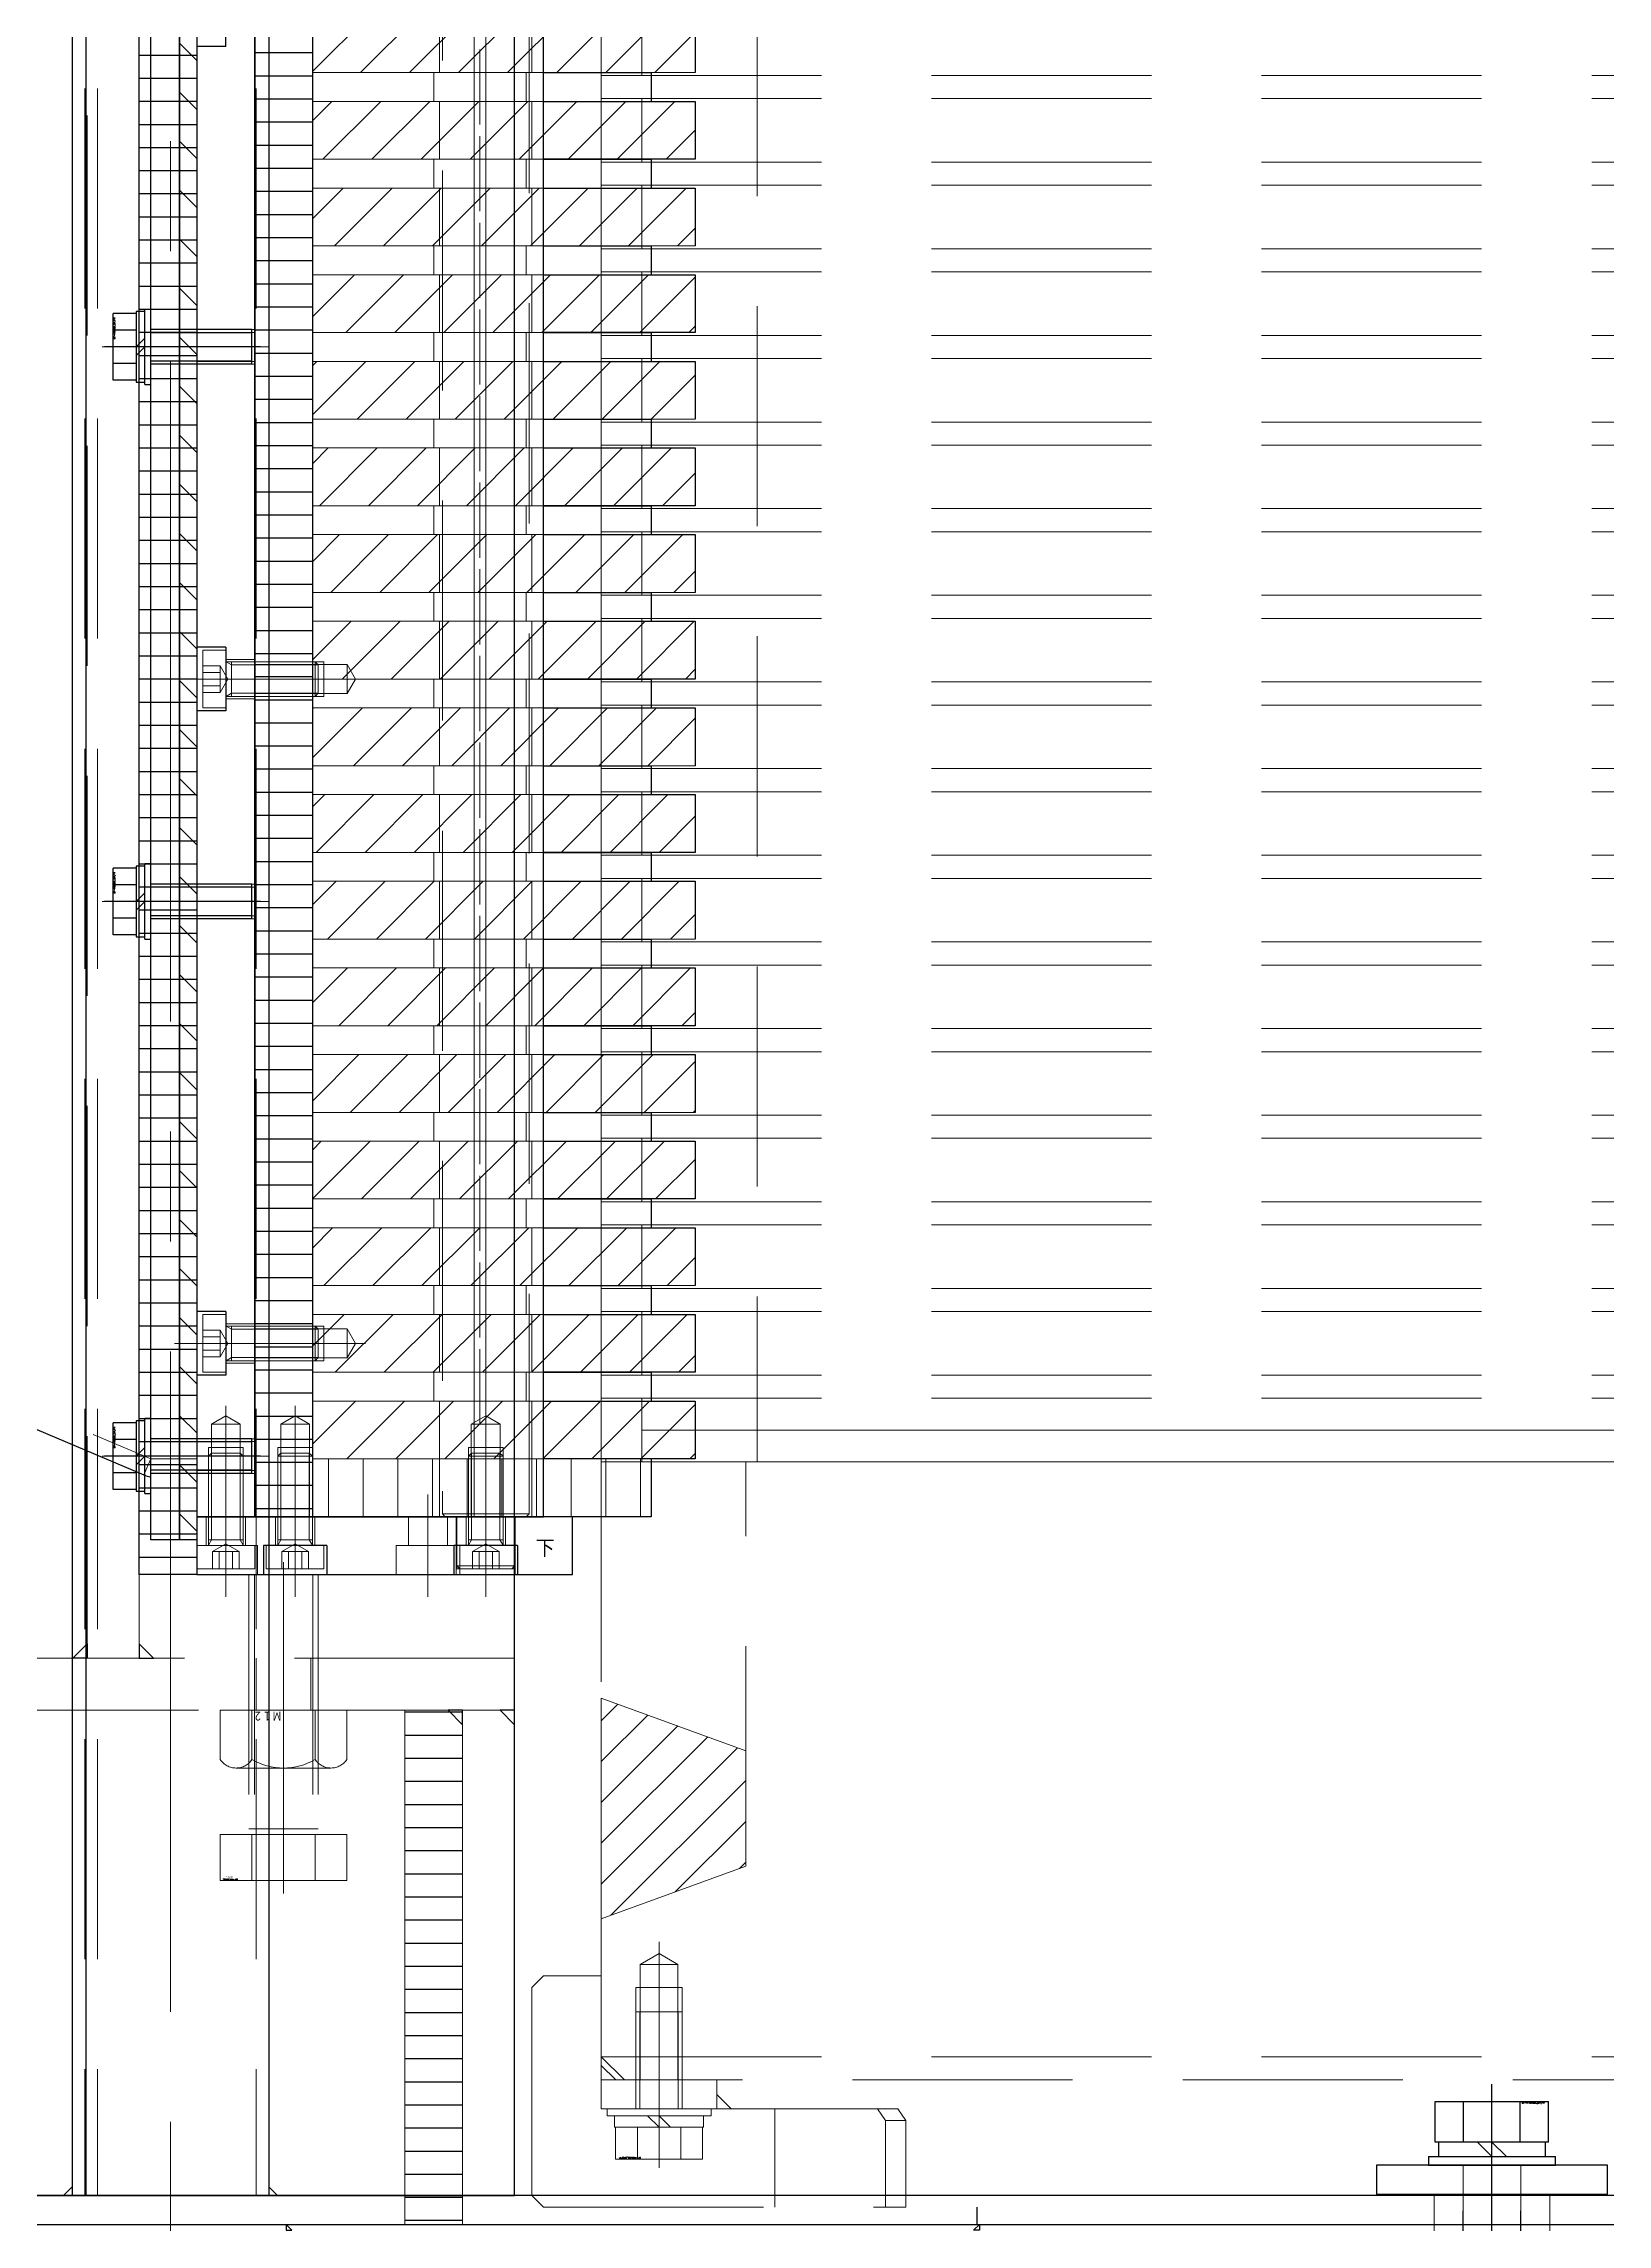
# Model space of a CAD drawing. Header units: millimetres. Extents: x -16130 to 36813, y -8099 to 27484.
# Drawn here: x 23671.3 to 23942, y 2415.2 to 2792.7 of the extents above; entities that cross this region are included whole.
import ezdxf

# ---------------------------------------------------------------- set-up
doc = ezdxf.new("R2010")
doc.units = ezdxf.units.MM
doc.header["$LTSCALE"] = 6
for name, pattern in [('CENTER2', [28.575, 19.05, -3.175, 3.175, -3.175]), ('HIDDEN', [9.525, 6.35, -3.175]), ('PHANTOM2', [31.75, 15.875, -3.175, 3.175, -3.175, 3.175, -3.175])]:
    doc.linetypes.add(name, pattern=pattern)
for name, color, linetype, lineweight in [('04_HIDDEN', 2, 'HIDDEN', 13), ('05_CENTER', 4, 'CENTER2', 13), ('06_PHANTOM', 2, 'PHANTOM2', 13), ('08_DIM', 3, 'Continuous', 13)]:
    doc.layers.add(name, color=color, linetype=linetype, lineweight=lineweight)
doc.layers.add('10_DRAFT', color=8, linetype='Continuous', lineweight=0, plot=False)
doc.styles.add('KANJI0', font='txt.shx', dxfattribs={"width": 0.9, "height": 30, "bigfont": 'bigfont'})
doc.styles.add('KSS_TXT', font='txt.shx', dxfattribs={"bigfont": 'extfont2.shx'})
doc.styles.add('KSS_TXT_L', font='txt.shx', dxfattribs={"height": 3, "bigfont": 'extfont2.shx'})

# ---------------------------------------------------------------- blocks, each defined once
blk = doc.blocks.new('A$C7C7467DF_1_1_1')
at = {"color": 0}
for p, q in [((-22, 21), (-20, 23)), ((-10, 23), (-20, 23)), ((-10, 5), (-10, 23)), ((-22, 21), (-22, -15)), ((10, 0), (10, 5)), ((10, 0), (41.33, 0)), ((41.33, 0), (42.75, -2)), ((42.75, -17), (42.75, -2)), ((-20, -17), (-22, -15)), ((-20, -17), (42.75, -17))]:
    blk.add_line(p, q, dxfattribs=at)
at = {"color": 3}
blk.add_line((20.07, 0), (20.07, -17), dxfattribs=at)
for points in [[(-10, 5), (-7.5, 5), (-10, 7.5), (-10, 7.5)], [(10, 0), (12.5, 0), (10, 2.5), (10, 2.5)]]:
    blk.add_lwpolyline(points, close=True, dxfattribs=at)
at = {"color": 0}
blk.add_lwpolyline([(-10, 5), (10, 5), (10, 0), (-10, 0)], close=True, dxfattribs=at)
at = {"layer": '04_HIDDEN'}
for p in [(37.8, 0), (39.21, -17), (42.75, -2)]:
    blk.add_line(p, (39.21, -2), dxfattribs=at)
at = {"layer": '05_CENTER'}
blk.add_line((0, -4.86), (0, 9.81), dxfattribs=at)
blk = doc.blocks.new('A$C435F0BD9_1_1_1_1')
at = {"color": 0}
for p, q in [((-7.51, 8.7), (7.51, 8.7)), ((-7.51, 3.2), (-7.51, 8.7)), ((-3.75, 3.2), (-3.75, 8.7)), ((3.75, 3.2), (3.75, 8.7)), ((7.51, 3.2), (7.51, 8.7)), ((-9, 1.2), (9, 1.2)), ((-9, 1.2), (-9, 0)), ((-7.7, 3.2), (-7.7, 1.2)), ((7.7, 3.2), (-7.7, 3.2)), ((0, 1.2), (-2, 3.2)), ((0, 3.2), (2, 1.2)), ((7.7, 1.2), (7.7, 3.2)), ((9, 0), (9, 1.2)), ((-9, 0), (9, 0))]:
    blk.add_line(p, q, dxfattribs=at)
at = {"color": 0, "linetype": 'CENTER2'}
blk.add_line((0, -18.3), (0, 10.2), dxfattribs=at)
at = {"color": 0, "linetype": 'HIDDEN'}
for p, q in [((-4, -16.8), (-4, 0)), ((-3.32, -16.8), (-3.32, 0)), ((3.32, -16.8), (3.32, 0)), ((4, -16.8), (4, 0)), ((-4, -16.8), (4, -16.8))]:
    blk.add_line(p, q, dxfattribs=at)
at = {"layer": '10_DRAFT', "style": 'KSS_TXT_L'}
blk.add_text('BT-M8x20L,SW,PW', height=0.3, dxfattribs=at).set_placement((3.15, 8.36))
blk = doc.blocks.new('A$C1FF45962_1_1_1')
blk.add_blockref('A$C7C7467DF_1_1_1', (-980, 0))
at = {"rotation": 180}
blk.add_blockref('A$C435F0BD9_1_1_1_1', (-980, 0), dxfattribs=at)
blk = doc.blocks.new('A$C28E10C10_1_1_1')
h = blk.add_hatch()
h.set_pattern_fill('_USER', color=3, scale=5, angle=225, style=0, pattern_type=0)
h.set_pattern_definition([(45, (-1256.782, -15543.1433), (-3.5355339, 3.5355339), [])])
h.paths.add_polyline_path([(-500, 25.9), (-475, 35), (-475, 55), (-500, 64.1)])
at = {"color": 0}
for p, q in [((-493, 356), (-493, 345)), ((-500, 345), (500, 345)), ((-500, 345), (-500, 341)), ((-500, 341), (500, 341)), ((-493, 341), (-493, 330)), ((-500, 330), (500, 330)), ((-500, 330), (-500, 326)), ((-500, 326), (500, 326)), ((-493, 326), (-493, 315)), ((-500, 315), (500, 315)), ((-500, 315), (-500, 311)), ((-500, 311), (500, 311)), ((-493, 311), (-493, 300)), ((-500, 300), (500, 300)), ((-500, 300), (-500, 296)), ((-500, 296), (500, 296)), ((-493, 296), (-493, 285)), ((-500, 285), (500, 285)), ((-500, 285), (-500, 281)), ((-500, 281), (500, 281)), ((-493, 281), (-493, 270)), ((-500, 270), (500, 270)), ((-500, 270), (-500, 266)), ((-500, 266), (500, 266)), ((-493, 266), (-493, 255)), ((-500, 255), (500, 255)), ((-500, 255), (-500, 251)), ((-500, 251), (500, 251)), ((-493, 251), (-493, 240)), ((-500, 240), (500, 240)), ((-500, 240), (-500, 236)), ((-500, 236), (500, 236)), ((-493, 236), (-493, 225)), ((-500, 225), (500, 225)), ((-500, 225), (-500, 221)), ((-500, 221), (500, 221)), ((-493, 221), (-493, 210)), ((-500, 210), (500, 210)), ((-500, 210), (-500, 206)), ((-500, 206), (500, 206)), ((-493, 206), (-493, 195)), ((-500, 195), (500, 195)), ((-500, 195), (-500, 191)), ((-500, 191), (500, 191)), ((-493, 191), (-493, 180)), ((-500, 180), (500, 180)), ((-500, 180), (-500, 176)), ((-500, 176), (500, 176)), ((-493, 176), (-493, 165)), ((-500, 165), (500, 165)), ((-500, 165), (-500, 161)), ((-500, 161), (500, 161)), ((-493, 161), (-493, 150)), ((-500, 150), (500, 150)), ((-500, 150), (-500, 146)), ((-500, 146), (500, 146)), ((-493, 146), (-493, 135)), ((-500, 135), (500, 135)), ((-500, 135), (-500, 131)), ((-500, 131), (500, 131)), ((-493, 131), (-493, 120)), ((-500, 120), (500, 120)), ((-500, 120), (-500, 116)), ((-500, 116), (500, 116)), ((-493, 116), (-493, 105)), ((-500, 105), (500, 105)), ((-500, 105), (-500, 2)), ((-500, 2), (500, 2)), ((-500, 2), (-496, -2)), ((496, -2), (-496, -2))]:
    blk.add_line(p, q, dxfattribs=at)
at = {"layer": '04_HIDDEN'}
for p, q in [((-473, 2191), (-473, 105)), ((475, 105), (-475, 105)), ((-475, 35), (-475, 105)), ((-500, 64.1), (-475, 55)), ((-500, 25.9), (-475, 35)), ((-490, 19.88), (-493.25, 18)), ((-486.75, 18), (-490, 19.88)), ((-493.25, 18), (-493.25, -2)), ((-493.25, 18), (-486.75, 18)), ((-486.75, 18), (-486.75, -2)), ((-494, 14), (-494, -2)), ((-494, 14), (-486, 14)), ((-486, 14), (-486, -2))]:
    blk.add_line(p, q, dxfattribs=at)
at = {"layer": '05_CENTER'}
blk.add_line((-490, 21.93), (-490, -4.71), dxfattribs=at)
at = {"layer": '08_DIM'}
blk.add_line((-500, 64.1), (-500, 25.9), dxfattribs=at)
at = {"layer": '10_DRAFT'}
blk.add_line((493, 110.5), (-493, 110.5), dxfattribs=at)
blk = doc.blocks.new('A$C29047AE0_1_1')
at = {"color": 0}
blk.add_line((-435, 83), (-435, 80), dxfattribs=at)
at = {"color": 3}
for points in [[(-554.55, 79), (-553.55, 79), (-553.55, 79), (-554.55, 80)], [(-434.55, 79), (-435.55, 79), (-435.55, 79), (-434.55, 80)]]:
    blk.add_lwpolyline(points, close=True, dxfattribs=at)
at = {"layer": '05_CENTER'}
blk.add_line((-345.85, 85.93), (-345.85, 68.87), dxfattribs=at)
blk = doc.blocks.new('A$C3DF21393_1_1')
blk.add_blockref('A$C29047AE0_1_1', (-650, 32))
blk = doc.blocks.new('A$C60976C3F_1_1')
at = {"color": 0}
for p, q in [((-50.5, 5), (-50.5, 10)), ((-39.5, 5), (-39.5, 10)), ((-17.5, 5), (-17.5, 10)), ((-6.5, 5), (-6.5, 10)), ((-50.5, 5), (-39.5, 5)), ((-17.5, 5), (-6.5, 5))]:
    blk.add_line(p, q, dxfattribs=at)
blk.add_lwpolyline([(5, 10), (-60, 10), (-60, 0), (5, 0)], close=True, dxfattribs=at)
at = {"layer": '04_HIDDEN', "color": 9}
for p, q in [((-50.1, 0), (-50.1, 10)), ((-39.9, 0), (-39.9, 10))]:
    blk.add_line(p, q, dxfattribs=at)
at = {"layer": '04_HIDDEN'}
for p, q in [((-5.5, 5), (-5.5, 10)), ((-48.4, 0), (-48.4, 5)), ((-41.6, 0), (-41.6, 5)), ((-15.4, 0), (-15.4, 5)), ((-8.6, 0), (-8.6, 5)), ((-5.5, 5), (5, 5)), ((-3.4, 0), (-3.4, 5)), ((3.4, 0), (3.4, 5))]:
    blk.add_line(p, q, dxfattribs=at)
at = {"layer": '05_CENTER'}
for p, q in [((-45, 13.86), (-45, -3.86)), ((-12, 13.86), (-12, -3.86)), ((0, 13.86), (0, -3.86))]:
    blk.add_line(p, q, dxfattribs=at)
at = {"layer": '10_DRAFT'}
for p, q in [((-35, 13.86), (-35, -3.86)), ((-40.5, 5), (-40.5, 10)), ((-29.5, 5), (-29.5, 10)), ((-40.5, 5), (-29.5, 5)), ((-38.4, 0), (-38.4, 5)), ((-31.6, 0), (-31.6, 5))]:
    blk.add_line(p, q, dxfattribs=at)
at = {"layer": '10_DRAFT', "style": 'KSS_TXT'}
blk.add_text('下', height=3, rotation=180, dxfattribs=at).set_placement((-53.62, 7))
blk = doc.blocks.new('A$C5D937532_1_1')
at = {"color": 0}
blk.add_lwpolyline([(-43, -405), (7, -405), (7, 0), (-43, 0)], close=True, dxfattribs=at)
at = {"layer": '04_HIDDEN'}
for p, q in [((-43, -257), (-31, -257)), ((-43, -257.5), (-27, -257.5)), ((-31, -257), (-31, -263)), ((-27, -257.5), (-25.56, -260)), ((-27, -257.5), (-27, -262.5)), ((-25.56, -260), (-27, -262.5)), ((-43, -262.5), (-27, -262.5)), ((-43, -263), (-31, -263)), ((-43, -372), (-31, -372)), ((-43, -372.5), (-27, -372.5)), ((-31, -372), (-31, -378)), ((-27, -372.5), (-25.56, -375)), ((-27, -372.5), (-27, -377.5)), ((-43, -377.5), (-27, -377.5)), ((-25.56, -375), (-27, -377.5)), ((-43, -378), (-31, -378)), ((-36, -387.56), (-38.5, -389)), ((-33.5, -389), (-36, -387.56)), ((-3, -387.56), (-5.5, -389)), ((-0.5, -389), (-3, -387.56)), ((-38.5, -405), (-38.5, -389)), ((-33.5, -389), (-38.5, -389)), ((-33.5, -405), (-33.5, -389)), ((-5.5, -405), (-5.5, -389)), ((-0.5, -389), (-5.5, -389)), ((-0.5, -405), (-0.5, -389)), ((-33, -393), (-39, -393)), ((-39, -405), (-39, -393)), ((-33, -405), (-33, -393)), ((0, -393), (-6, -393)), ((-6, -405), (-6, -393)), ((0, -405), (0, -393))]:
    blk.add_line(p, q, dxfattribs=at)
at = {"layer": '05_CENTER'}
for p, q in [((-45.19, -260), (-23.82, -260)), ((-45.19, -375), (-23.82, -375)), ((-36, -407.19), (-36, -385.82)), ((-3, -407.19), (-3, -385.82))]:
    blk.add_line(p, q, dxfattribs=at)
blk = doc.blocks.new('A$C42137086_1_1')
at = {"color": 0}
for p, q in [((0, -150.5), (0, -139.5)), ((0, -150.5), (-5, -150.5)), ((0, -254.5), (-5, -254.5)), ((0, -254.5), (0, -265.5)), ((0, -265.5), (-5, -265.5)), ((0, -369.5), (-5, -369.5)), ((0, -369.5), (0, -380.5)), ((0, -380.5), (-5, -380.5))]:
    blk.add_line(p, q, dxfattribs=at)
blk.add_lwpolyline([(-5, -405), (5, -405), (5, 0), (-5, 0)], close=True, dxfattribs=at)
at = {"layer": '04_HIDDEN', "color": 9}
for p, q in [((-5, -199.5), (5, -199.5)), ((-5, -200), (5, -200)), ((-5, -205), (5, -205)), ((-5, -205.5), (5, -205.5)), ((-5, -295.5), (5, -295.5)), ((-5, -296), (5, -296)), ((-5, -301), (5, -301)), ((-5, -301.5), (5, -301.5)), ((-5, -391.5), (5, -391.5)), ((-5, -392), (5, -392)), ((-5, -397), (5, -397)), ((-5, -397.5), (5, -397.5))]:
    blk.add_line(p, q, dxfattribs=at)
at = {"layer": '04_HIDDEN'}
for p, q in [((5, -256.6), (0, -256.6)), ((5, -263.4), (0, -263.4)), ((5, -371.6), (0, -371.6)), ((5, -378.4), (0, -378.4)), ((-2.5, -389), (0, -387.56)), ((0, -387.56), (2.5, -389)), ((-2.5, -405), (-2.5, -389)), ((-2.5, -389), (2.5, -389)), ((2.5, -405), (2.5, -389)), ((-3, -393), (3, -393)), ((-3, -405), (-3, -393)), ((3, -405), (3, -393))]:
    blk.add_line(p, q, dxfattribs=at)
at = {"layer": '05_CENTER', "color": 9}
for p, q in [((-7.5, -202.5), (7.5, -202.5)), ((-7.5, -298.5), (7.5, -298.5)), ((-7.5, -394.5), (7.5, -394.5))]:
    blk.add_line(p, q, dxfattribs=at)
at = {"layer": '05_CENTER'}
for p, q in [((-8.86, -260), (8.86, -260)), ((-8.86, -375), (8.86, -375)), ((0, -407.19), (0, -385.82))]:
    blk.add_line(p, q, dxfattribs=at)
blk = doc.blocks.new('A$C63852907_1_1_1')
at = {"color": 0}
for p, q in [((-7.5, -404.5), (7.5, -404.5)), ((-5, -405), (-5, -413.5)), ((5, -413.5), (5, -405)), ((-4.5, -414), (-5, -413.5)), ((-5, -413.5), (5, -413.5)), ((-4.5, -414), (4.5, -414)), ((4.5, -414), (5, -413.5))]:
    blk.add_line(p, q, dxfattribs=at)
blk.add_lwpolyline([(-7, -405), (7, -405), (7.5, -404.5), (7.5, -0.5), (7, 0), (-7, 0), (-7.5, -0.5), (-7.5, -404.5)], close=True, dxfattribs=at)
at = {"layer": '05_CENTER'}
blk.add_line((0, 12.86), (0, -417.86), dxfattribs=at)
blk = doc.blocks.new('CBS6-16b_1_1_1')
at = {"color": 0}
for p, q in [((-4, 5), (-4, -5)), ((0, 5), (-4, 5)), ((0, 5), (0, -5)), ((0, 3), (15.46, 3)), ((0.06, 3), (1, 2.46)), ((1, 3), (1, -3)), ((1, 2.46), (16, 2.46)), ((15.46, 3), (15.46, -3)), ((15.46, 3), (16, 2.46)), ((16, 2.46), (16, -2.46)), ((0, -3), (15.46, -3)), ((0.06, -3), (1, -2.46)), ((1, -2.46), (16, -2.46)), ((15.46, -3), (16, -2.46)), ((0, -5), (-4, -5))]:
    blk.add_line(p, q, dxfattribs=at)
at = {"layer": '04_HIDDEN', "color": 0}
for p, q in [((-1, 2.31), (-4, 2.31)), ((-4, 1.15), (-1, 1.15)), ((-1, 2.31), (0.33, 0)), ((-1, 2.31), (-1, -2.31)), ((-4, -1.15), (-1, -1.15)), ((-4, -2.31), (-1, -2.31)), ((0.33, 0), (-1, -2.31))]:
    blk.add_line(p, q, dxfattribs=at)
at = {"layer": '05_CENTER', "color": 0}
blk.add_line((-4.82, 0), (16.83, 0), dxfattribs=at)
blk = doc.blocks.new('A$C0825307D_1_1')
for name, p in [('A$C42137086_1_1', (5, 202.5)), ('A$C5D937532_1_1', (53, 202.5))]:
    blk.add_blockref(name, p)
at = {"rotation": 180}
blk.add_blockref('A$C60976C3F_1_1', (5, -202.5), dxfattribs=at)
at = {"layer": '04_HIDDEN'}
blk.add_blockref('A$C63852907_1_1_1', (50, 202.5), dxfattribs=at)
at = {"layer": '04_HIDDEN', "color": 4}
for p in [(5, -57.5), (5, -172.5)]:
    blk.add_blockref('CBS6-16b_1_1_1', p, dxfattribs=at)
at = {"layer": '04_HIDDEN', "color": 4, "rotation": 90}
for p in [(5, -207.5), (17, -207.5), (50, -207.5)]:
    blk.add_blockref('CBS6-16b_1_1_1', p, dxfattribs=at)
blk = doc.blocks.new('A$C75237A7E_1_1')
h = blk.add_hatch()
h.set_pattern_fill('_USER', color=3, scale=6, angle=90, pattern_type=0)
h.set_pattern_definition([(90, (-9729.3424, -24487.993), (-6, 4e-16), [])])
h.paths.add_polyline_path([(29.63, 10), (21, 10), (21, 0), (29.63, 0)])
h.paths.add_polyline_path([(21, 10), (8, 10), (8, 0), (21, 0)])
h.paths.add_polyline_path([(8, 10), (0, 10), (0, 0), (8, 0)])
h.paths.add_polyline_path([(0, 10), (-1, 10), (-1, 0), (0, 0)])
h.paths.add_polyline_path([(-1, 10), (-8, 10), (-8, 0), (-1, 0)])
h.paths.add_polyline_path([(-8, 10), (-29, 10), (-29, 0), (-8, 0)])
at = {"color": 0}
blk.add_line((21, 10), (21, 0), dxfattribs=at)
blk.add_lwpolyline([(-29, 10), (29.63, 10), (29.63, 0), (-29, 0)], close=True, dxfattribs=at)
at = {"layer": '04_HIDDEN'}
for p, q in [((-7, 10), (-7, 0)), ((9, 10), (9, 0))]:
    blk.add_line(p, q, dxfattribs=at)
at = {"layer": '04_HIDDEN', "color": 9}
blk.add_line((-1, 10), (-1, 0), dxfattribs=at)
at = {"layer": '05_CENTER'}
blk.add_line((1, 15), (1, -5), dxfattribs=at)
blk = doc.blocks.new('A$C43D50A63_1_1')
h = blk.add_hatch()
h.set_pattern_fill('_USER', color=3, scale=6, angle=45, pattern_type=0)
h.set_pattern_definition([(45, (-8147.3205, -26429.961), (-4.2426407, 4.2426407), [])])
h.paths.add_polyline_path([(-8, 10), (-29, 10), (-29, 0), (-8, 0)])
h.paths.add_polyline_path([(-1, 10), (-8, 10), (-8, 0), (-1, 0)])
h.paths.add_polyline_path([(0, 10), (-1, 10), (-1, 0), (0, 0)])
h.paths.add_polyline_path([(8, 10), (0, 10), (0, 0), (8, 0)])
h.paths.add_polyline_path([(21, 10), (8, 10), (8, 0), (21, 0)])
h.paths.add_polyline_path([(29.23, 10), (21, 10), (21, 0), (29.23, 0)])
h.paths.add_polyline_path([(37.26, 10), (29.23, 10), (29.23, 0), (37.26, 0)])
at = {"color": 0}
blk.add_line((21, 10), (21, 0), dxfattribs=at)
blk.add_lwpolyline([(-29, 10), (37.26, 10), (37.26, 0), (-29, 0)], close=True, dxfattribs=at)
at = {"layer": '04_HIDDEN'}
for p, q in [((-7, 10), (-7, 0)), ((9, 10), (9, 0))]:
    blk.add_line(p, q, dxfattribs=at)
at = {"layer": '04_HIDDEN', "color": 9}
for p, q in [((-1, 10), (-1, 0)), ((28, 10), (28, 0))]:
    blk.add_line(p, q, dxfattribs=at)
at = {"layer": '05_CENTER'}
blk.add_line((1, 15.5), (1, -5.5), dxfattribs=at)
blk = doc.blocks.new('A$C4F4128C7_1_1')
at = {"color": 0}
blk.add_line((21, 5), (21, 0), dxfattribs=at)
blk.add_lwpolyline([(-29, 5), (29.63, 5), (29.63, 0), (-29, 0)], close=True, dxfattribs=at)
at = {"layer": '04_HIDDEN'}
for p, q in [((-8, 5), (-8, 0)), ((8, 5), (8, 0))]:
    blk.add_line(p, q, dxfattribs=at)
at = {"layer": '04_HIDDEN', "color": 9}
blk.add_line((-1, 5), (-1, 0), dxfattribs=at)
at = {"layer": '05_CENTER'}
blk.add_line((0, 9), (0, -4), dxfattribs=at)
blk = doc.blocks.new('A$C574158FF_1_1_1')
h = blk.add_hatch()
h.set_pattern_fill('_USER', color=3, scale=4, pattern_type=0)
h.set_pattern_definition([(0, (112.774, 139.052), (0, 4), [])])
h.paths.add_polyline_path([(10, 0), (0, 0), (0, -405), (10, -405)])
at = {"color": 3}
blk.add_lwpolyline([(10, 0), (0, 0), (0, -405), (10, -405)], close=True, dxfattribs=at)
blk = doc.blocks.new('A$C2D3A72E1_1_1')
for p, q in [((76.26, 57.5), (76.26, 47.5)), ((50, 47.5), (68.63, 47.5)), ((68.63, 47.5), (68.63, 42.5)), ((50, 42.5), (76.26, 42.5)), ((76.26, 42.5), (76.26, 32.5)), ((50, 32.5), (68.63, 32.5)), ((76.26, 32.5), (50, 32.5)), ((68.63, 32.5), (68.63, 27.5)), ((50, 27.5), (76.26, 27.5)), ((76.26, 27.5), (76.26, 17.5)), ((50, 17.5), (68.63, 17.5)), ((68.63, 17.5), (68.63, 12.5)), ((50, 12.5), (76.26, 12.5)), ((76.26, 12.5), (76.26, 2.5)), ((50, 2.5), (68.63, 2.5)), ((76.26, 2.5), (50, 2.5)), ((68.63, 2.5), (68.63, -2.5)), ((50, -2.5), (76.26, -2.5)), ((76.26, -2.5), (76.26, -12.5)), ((50, -12.5), (68.63, -12.5)), ((68.63, -12.5), (68.63, -17.5)), ((50, -17.5), (76.26, -17.5)), ((76.26, -17.5), (76.26, -27.5)), ((50, -27.5), (68.63, -27.5)), ((76.26, -27.5), (50, -27.5)), ((68.63, -27.5), (68.63, -32.5)), ((50, -32.5), (76.26, -32.5)), ((76.26, -32.5), (76.26, -42.5)), ((50, -42.5), (68.63, -42.5)), ((68.63, -42.5), (68.63, -47.5)), ((50, -47.5), (76.26, -47.5)), ((76.26, -47.5), (76.26, -57.5)), ((50, -57.5), (68.63, -57.5)), ((76.26, -57.5), (50, -57.5)), ((68.63, -57.5), (68.63, -62.5)), ((50, -62.5), (76.26, -62.5)), ((76.26, -62.5), (76.26, -72.5)), ((50, -72.5), (68.63, -72.5)), ((68.63, -72.5), (68.63, -77.5)), ((50, -77.5), (76.26, -77.5)), ((76.26, -77.5), (76.26, -87.5)), ((50, -87.5), (68.63, -87.5)), ((76.26, -87.5), (50, -87.5)), ((68.63, -87.5), (68.63, -92.5)), ((50, -92.5), (76.26, -92.5)), ((76.26, -92.5), (76.26, -102.5)), ((50, -102.5), (68.63, -102.5)), ((68.63, -102.5), (68.63, -107.5)), ((50, -107.5), (76.26, -107.5)), ((76.26, -107.5), (76.26, -117.5)), ((50, -117.5), (68.63, -117.5)), ((76.26, -117.5), (50, -117.5)), ((68.63, -117.5), (68.63, -122.5)), ((50, -122.5), (76.26, -122.5)), ((76.26, -122.5), (76.26, -132.5)), ((50, -132.5), (68.63, -132.5)), ((68.63, -132.5), (68.63, -137.5)), ((50, -137.5), (76.26, -137.5)), ((76.26, -137.5), (76.26, -147.5)), ((50, -147.5), (68.63, -147.5)), ((76.26, -147.5), (50, -147.5)), ((68.63, -147.5), (68.63, -152.5)), ((50, -152.5), (76.26, -152.5)), ((76.26, -152.5), (76.26, -162.5)), ((50, -162.5), (68.63, -162.5)), ((68.63, -162.5), (68.63, -167.5)), ((50, -167.5), (76.26, -167.5)), ((76.26, -167.5), (76.26, -177.5)), ((50, -177.5), (68.63, -177.5)), ((76.26, -177.5), (50, -177.5)), ((68.63, -177.5), (68.63, -182.5)), ((50, -182.5), (76.26, -182.5)), ((76.26, -182.5), (76.26, -192.5)), ((76.26, -192.5), (50, -192.5)), ((68.63, -192.5), (68.63, -202.5)), ((68.63, -202.5), (50, -202.5))]:
    blk.add_line(p, q)
at = {"xscale": -1}
blk.add_blockref('A$C574158FF_1_1_1', (10, 202.5), dxfattribs=at)
at = {"layer": '04_HIDDEN'}
for name, p in [('A$C43D50A63_1_1', (39, 47.5)), ('A$C4F4128C7_1_1', (39, 42.5)), ('A$C43D50A63_1_1', (39, 32.5)), ('A$C4F4128C7_1_1', (39, 27.5)), ('A$C43D50A63_1_1', (39, 17.5)), ('A$C4F4128C7_1_1', (39, 12.5)), ('A$C43D50A63_1_1', (39, 2.5)), ('A$C4F4128C7_1_1', (39, -2.5)), ('A$C43D50A63_1_1', (39, -12.5)), ('A$C4F4128C7_1_1', (39, -17.5)), ('A$C43D50A63_1_1', (39, -27.5)), ('A$C4F4128C7_1_1', (39, -32.5)), ('A$C43D50A63_1_1', (39, -42.5)), ('A$C4F4128C7_1_1', (39, -47.5)), ('A$C43D50A63_1_1', (39, -57.5)), ('A$C4F4128C7_1_1', (39, -62.5)), ('A$C43D50A63_1_1', (39, -72.5)), ('A$C4F4128C7_1_1', (39, -77.5)), ('A$C43D50A63_1_1', (39, -87.5)), ('A$C4F4128C7_1_1', (39, -92.5)), ('A$C43D50A63_1_1', (39, -102.5)), ('A$C4F4128C7_1_1', (39, -107.5)), ('A$C43D50A63_1_1', (39, -117.5)), ('A$C4F4128C7_1_1', (39, -122.5)), ('A$C43D50A63_1_1', (39, -132.5)), ('A$C4F4128C7_1_1', (39, -137.5)), ('A$C43D50A63_1_1', (39, -147.5)), ('A$C4F4128C7_1_1', (39, -152.5)), ('A$C43D50A63_1_1', (39, -162.5)), ('A$C4F4128C7_1_1', (39, -167.5)), ('A$C43D50A63_1_1', (39, -177.5)), ('A$C4F4128C7_1_1', (39, -182.5)), ('A$C43D50A63_1_1', (39, -192.5)), ('A$C75237A7E_1_1', (39, -202.5))]:
    blk.add_blockref(name, p, dxfattribs=at)
blk = doc.blocks.new('A$C7E6C0F0D_1_1')
for name, p in [('A$C0825307D_1_1', (0, 0)), ('A$C2D3A72E1_1_1', (10, 0))]:
    blk.add_blockref(name, p)
blk = doc.blocks.new('A$C21800152_1_1')
blk.add_lwpolyline([(-45, -2292), (-45, -2320), (-47, -2322), (-135, -2322), (-135, 43), (-30, 43)])
at = {"color": 3}
for points in [[(-70, -2229), (-72.5, -2229), (-72.5, -2229), (-70, -2226.5)], [(-61, -2229), (-58.5, -2229), (-58.5, -2229), (-61, -2226.5)], [(-135, -2238), (-132.5, -2238), (-132.5, -2238), (-135, -2240.5)], [(-126, -2238), (-123.5, -2238), (-123.5, -2238), (-126, -2240.5)]]:
    blk.add_lwpolyline(points, close=True, dxfattribs=at)
at = {"layer": '04_HIDDEN'}
for p, q in [((-101, -2238), (-101, -2229)), ((-99.75, -2238), (-99.75, -2229)), ((-90.25, -2238), (-90.25, -2229)), ((-89, -2238), (-89, -2229))]:
    blk.add_line(p, q, dxfattribs=at)
for points in [[(-61, -2229), (-70, -2229), (-70, -76), (-61, -76)], [(15, -2238), (-135, -2238), (-135, -2229), (15, -2229)], [(-135, -2238), (-126, -2238), (-126, -2322), (-135, -2322)]]:
    blk.add_lwpolyline(points, close=True, dxfattribs=at)
at = {"layer": '05_CENTER'}
blk.add_line((-95, -2242.01), (-95, -2224.99), dxfattribs=at)
blk = doc.blocks.new('A$C495357C8_1_1')
h = blk.add_hatch()
h.set_pattern_fill('_USER', color=3, scale=4, pattern_type=0)
h.set_pattern_definition([(0, (-21691.6393, -19941.3557), (0, 4), [])])
h.paths.add_polyline_path([(-10, -425), (0, -425), (0, 0), (-10, 0)])
at = {"color": 3}
blk.add_lwpolyline([(0, 0), (-10, 0), (-10, -425), (0, -425)], close=True, dxfattribs=at)
blk = doc.blocks.new('A$C62F33C97_1_1')
at = {"xscale": -1}
for name, p in [('A$C21800152_1_1', (-80, 89.5)), ('A$C495357C8_1_1', (-10, -1700))]:
    blk.add_blockref(name, p, dxfattribs=at)
blk = doc.blocks.new('M12Nu_2_1')
at = {"color": 0}
for p, q in [((-10.95, 0), (-10.95, 8.53)), ((-8.21, 10), (8.21, 10)), ((-5.48, 0), (-5.48, 8.53)), ((5.48, 0), (5.48, 8.53)), ((10.95, 8.53), (10.95, 0)), ((-10.95, 0), (10.95, 0))]:
    blk.add_line(p, q, dxfattribs=at)
at = {"color": 0, "linetype": 'CENTER2'}
blk.add_line((0, 0), (0, 10), dxfattribs=at)
at = {"color": 0}
for centre, radius, start, end in [((-8.21, 6.71), 3.29, 33.626, 146.374), ((0, -0.95), 10.95, 60, 120), ((8.21, 6.71), 3.29, 33.626, 146.374)]:
    blk.add_arc(centre, radius, start, end, dxfattribs=at)
at = {"layer": '10_DRAFT', "style": 'KANJI0', "width": 0.82}
blk.add_text('Ｍ１２', height=1.5, dxfattribs=at).set_placement((0.31, 0.09))
blk = doc.blocks.new('A$C6843F423')
at = {"color": 0}
for p, q in [((-10.97, 8), (10.97, 8)), ((-10.97, 0), (-10.97, 8)), ((-5.48, 0), (-5.48, 8)), ((5.48, 0), (5.48, 8)), ((10.97, 0), (10.97, 8)), ((-10.97, 0), (10.97, 0))]:
    blk.add_line(p, q, dxfattribs=at)
at = {"color": 0, "linetype": 'CENTER2'}
blk.add_line((0, -47.16), (0, 10.24), dxfattribs=at)
at = {"color": 0, "linetype": 'HIDDEN'}
for p, q in [((-6, -45), (-6, 0)), ((6, -45), (6, 0)), ((-6, -1), (6, -1)), ((-5.05, -45), (-5.05, -1)), ((5.05, -45), (5.05, -1)), ((-6, -45), (6, -45))]:
    blk.add_line(p, q, dxfattribs=at)
at = {"layer": '10_DRAFT', "style": 'KSS_TXT_L'}
for s, p in [('BT-M12x45L', (7.94, 7.66)), ('全ねじ', (8.78, 7.25))]:
    blk.add_text(s, height=0.3, dxfattribs=at).set_placement(p)
blk = doc.blocks.new('A$C3DDA7359_1_1')
at = {"color": 0, "linetype": 'CENTER2'}
blk.add_line((0, -19), (0, 8), dxfattribs=at)
at = {"color": 0}
for p, q in [((-5.77, 2.5), (-5.77, 6.5)), ((-5.77, 6.5), (5.77, 6.5)), ((-2.89, 2.5), (-2.89, 6.5)), ((2.89, 2.5), (2.89, 6.5)), ((5.77, 2.5), (5.77, 6.5)), ((-6.5, 1), (6.5, 1)), ((-6.5, 1), (-6.5, 0)), ((-6.1, 2.5), (-6.1, 1)), ((6.1, 2.5), (-6.1, 2.5)), ((0, 1), (-1.5, 2.5)), ((0, 2.5), (1.5, 1)), ((6.1, 1), (6.1, 2.5)), ((6.5, 0), (6.5, 1)), ((-6.5, 0), (6.5, 0))]:
    blk.add_line(p, q, dxfattribs=at)
at = {"color": 0, "linetype": 'HIDDEN'}
for p, q in [((-3, -17.5), (-3, 0)), ((-2.46, -17.5), (-2.46, 0)), ((2.46, -17.5), (2.46, 0)), ((3, -17.5), (3, 0)), ((-3, -17.5), (3, -17.5))]:
    blk.add_line(p, q, dxfattribs=at)
at = {"layer": '10_DRAFT', "style": 'KSS_TXT_L'}
blk.add_text('BT-M6x20L,SW,PW', height=0.3, dxfattribs=at).set_placement((1.37, 6.16))
blk = doc.blocks.new('A$C684FA84F')
at = {"color": 0}
blk.add_line((-490, 9), (-6.17, -195.26), dxfattribs=at)
blk.add_lwpolyline([(0, -206.5), (-5, -206.5), (-5, 206.5), (0, 206.5)], close=True, dxfattribs=at)
at = {"color": 3}
blk.add_arc((-4.09, -190.71), 5, 245.4636, 259.517, dxfattribs=at)
at = {"layer": '04_HIDDEN'}
for p, q in [((-488.83, 11.76), (-5, -192.5)), ((-5, -192.5), (-6.17, -195.26)), ((-5, -192.5), (0, -192.5))]:
    blk.add_line(p, q, dxfattribs=at)
at = {"layer": '05_CENTER'}
for p, q in [((-13.38, 0), (8.47, 0)), ((-13.38, -96), (8.47, -96)), ((-13.38, -192), (8.47, -192))]:
    blk.add_line(p, q, dxfattribs=at)
blk = doc.blocks.new('A$C024E6B9C_1_1')
h = blk.add_hatch()
h.set_pattern_fill('_USER', color=3, scale=6, angle=135, pattern_type=0)
h.set_pattern_definition([(135, (-9703.3895, -25683.6584), (-4.2426407, -4.2426407), [])])
h.paths.add_polyline_path([(3, 206.5), (0, 206.5), (0, 192.5), (3, 192.5)])
h.paths.add_polyline_path([(3, 192.5), (0, 192.5), (0, 192), (3, 192)])
h.paths.add_polyline_path([(0, -206.5), (3, -206.5), (3, 192), (0, 192)])
at = {"color": 0}
blk.add_lwpolyline([(3, -206.5), (0, -206.5), (0, 206.5), (3, 206.5)], close=True, dxfattribs=at)
at = {"layer": '04_HIDDEN', "color": 0}
blk.add_line((0, -192.5), (3, -192.5), dxfattribs=at)
at = {"layer": '05_CENTER'}
for p, q in [((-6.12, 0), (9.06, 0)), ((-6.12, -96), (9.06, -96)), ((-6.12, -192), (9.06, -192))]:
    blk.add_line(p, q, dxfattribs=at)
blk = doc.blocks.new('A$C684FA933')
blk.add_blockref('A$C684FA84F', (887, -43))
at = {"color": 3}
blk.add_blockref('A$C024E6B9C_1_1', (887, -43), dxfattribs=at)
at = {"rotation": 90}
for p in [(882, -43), (882, -139), (882, -235)]:
    blk.add_blockref('A$C3DDA7359_1_1', p, dxfattribs=at)
blk = doc.blocks.new('A$C427433EE_1_1')
h = blk.add_hatch()
h.set_pattern_fill('_USER', color=3, scale=4, pattern_type=0)
h.set_pattern_definition([(0, (-27472.9805, -21216.1215), (0, 4), [])])
h.paths.add_polyline_path([(1266, 126), (1256, 126), (1256, 83), (1266, 83)])
h.paths.add_polyline_path([(1266, 83), (1256, 83), (1256, 37), (1266, 37)])
at = {"layer": '06_PHANTOM'}
blk.add_lwpolyline([(1266, 126), (1256, 126), (1256, 37), (1266, 37)], close=True, dxfattribs=at)
for name, p in [('A$C62F33C97_1_1', (1220, 2274.5)), ('A$C7E6C0F0D_1_1', (1220, 362)), ('A$C684FA933', (330, 405))]:
    blk.add_blockref(name, p)
at = {"layer": '04_HIDDEN', "rotation": 180}
for name, p in [('A$C6843F423', (1235, 104.5)), ('M12Nu_2_1', (1235, 126))]:
    blk.add_blockref(name, p, dxfattribs=at)
blk = doc.blocks.new('NCLSS10-20-10.5a_1_1')
at = {"color": 0}
blk.add_lwpolyline([(-10, 0), (10, 0), (10, 10.5), (-10, 10.5)], close=True, dxfattribs=at)
at = {"layer": '04_HIDDEN', "color": 0}
for p, q in [((-5, 10.5), (-5, 0)), ((5, 10.5), (5, 0))]:
    blk.add_line(p, q, dxfattribs=at)
at = {"layer": '10_DRAFT'}
blk.add_line((0, 10.5), (0, 0), dxfattribs=at)
blk = doc.blocks.new('WSSS40-10-5a_1_1')
at = {"color": 0}
blk.add_lwpolyline([(-5, -20), (0, -20), (0, 20), (-5, 20)], close=True, dxfattribs=at)
at = {"layer": '04_HIDDEN', "color": 0}
for p, q in [((-5, 5), (0, 5)), ((-5, -5), (0, -5))]:
    blk.add_line(p, q, dxfattribs=at)
at = {"layer": '10_DRAFT'}
blk.add_line((-5, 0), (0, 0), dxfattribs=at)
blk = doc.blocks.new('A$C7C5040DC_1_1')
at = {"color": 0, "linetype": 'CENTER2'}
blk.add_line((0, -49), (0, 14), dxfattribs=at)
at = {"color": 0}
for p, q in [((-9.81, 11), (9.81, 11)), ((-9.81, 4), (-9.81, 11)), ((-4.91, 4), (-4.91, 11)), ((4.91, 4), (4.91, 11)), ((9.81, 4), (9.81, 11)), ((9.81, 4), (-9.81, 4)), ((-9.25, 4), (-9.25, 1.5)), ((0, 1.5), (-2.5, 4)), ((0, 4), (2.5, 1.5)), ((9.25, 1.5), (9.25, 4)), ((-11, 1.5), (11, 1.5)), ((-11, 1.5), (-11, 0)), ((-11, 0), (11, 0)), ((11, 0), (11, 1.5))]:
    blk.add_line(p, q, dxfattribs=at)
at = {"color": 0, "linetype": 'HIDDEN'}
for p, q in [((-5, -46), (-5, 0)), ((5, -46), (5, 0)), ((-5, -14), (5, -14)), ((-4.19, -46), (-4.19, -14)), ((4.19, -46), (4.19, -14)), ((-5, -46), (5, -46))]:
    blk.add_line(p, q, dxfattribs=at)
at = {"layer": '10_DRAFT', "style": 'KSS_TXT_L'}
blk.add_text('BT-M10x50L,SW,PW', height=0.3, dxfattribs=at).set_placement((5.16, 10.66))
blk = doc.blocks.new('A$C72827781_1_1')
at = {"color": 0}
for p, q in [((-245.76, 2370), (-245.76, 5)), ((-243.39, 2370), (-243.39, 5)), ((-211.76, 2370), (-211.76, 5))]:
    blk.add_line(p, q, dxfattribs=at)
blk.add_lwpolyline([(-263.76, 0), (85.6, 0), (85.6, 5), (-263.76, 5)], close=True, dxfattribs=at)
at = {"color": 3}
for points in [[(-245.76, 5), (-247.26, 5), (-247.26, 5), (-245.76, 6.5)], [(-211.76, 5), (-210.26, 5), (-210.26, 5), (-211.76, 6.5)]]:
    blk.add_lwpolyline(points, close=True, dxfattribs=at)
at = {"layer": '04_HIDDEN'}
for p, q in [((-243.61, 2370), (-243.61, 5)), ((-241.42, 2370), (-241.42, 5)), ((-213.91, 2370), (-213.91, 5))]:
    blk.add_line(p, q, dxfattribs=at)
at = {"layer": '05_CENTER'}
for p, q in [((-228.76, 2379.94), (-228.76, -15.78)), ((0, -12.03), (0, 16.95))]:
    blk.add_line(p, q, dxfattribs=at)
blk = doc.blocks.new('A$C788C044D_1_1')
for name, p in [('A$C72827781_1_1', (-979.98, 0)), ('A$C7C5040DC_1_1', (-979.98, 10.25))]:
    blk.add_blockref(name, p)
at = {"color": 4, "rotation": 270}
blk.add_blockref('WSSS40-10-5a_1_1', (-979.98, 5.25), dxfattribs=at)
at = {"layer": '04_HIDDEN', "color": 4}
blk.add_blockref('NCLSS10-20-10.5a_1_1', (-979.98, -5.25), dxfattribs=at)

msp = doc.modelspace()

# ---------------------------------------------------------------- block references
for name, p in [('A$C427433EE_1_1', (22477.87355, 2378.1782)), ('A$C788C044D_1_1', (24902.04172, 2415.1782)), ('A$C3DF21393_1_1', (24917.87499, 2303.1782))]:
    msp.add_blockref(name, p)
at = {"layer": '04_HIDDEN'}
for name, p in [('A$C28E10C10_1_1_1', (24267.87493, 2442.1782)), ('A$C1FF45962_1_1_1', (24757.87493, 2435.1782))]:
    msp.add_blockref(name, p, dxfattribs=at)

doc.saveas('drawing.dxf')
